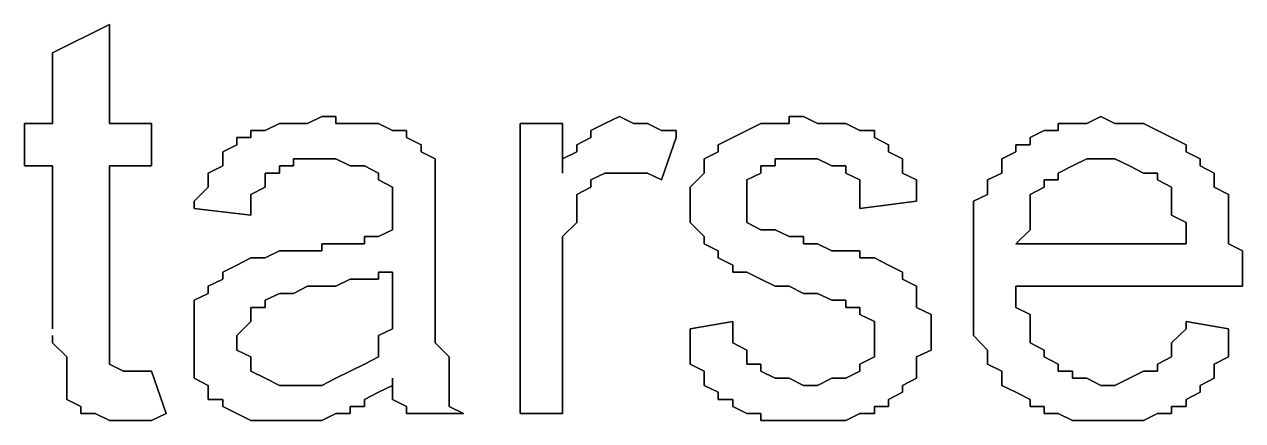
# Model space of a CAD drawing. Header units: metres. Extents: x 2.9 to 42.8, y 1.7 to 28.7.
# Drawn here: x 39.1654 to 39.4688, y 22.733 to 22.8318 of the extents above; entities that cross this region are included whole.
import ezdxf

# ---------------------------------------------------------------- set-up
doc = ezdxf.new("R2010")
doc.units = ezdxf.units.M
doc.layers.add('GRIS', color=8, linetype='Continuous')

msp = doc.modelspace()

# ---------------------------------------------------------------- linework, layer by layer
at = {"layer": 'GRIS', "lineweight": -3}
for points in [[(39.1866, 22.8318), (39.1724, 22.8247), (39.1866, 22.8318)], [(39.1866, 22.8071), (39.1866, 22.8318), (39.1866, 22.8071)], [(39.1724, 22.8247), (39.1724, 22.8071), (39.1724, 22.8247)], [(39.1724, 22.8071), (39.1654, 22.8071), (39.1724, 22.8071)], [(39.1654, 22.8071), (39.1654, 22.7965), (39.1654, 22.8071)], [(39.1971, 22.8071), (39.1866, 22.8071), (39.1971, 22.8071)], [(39.1971, 22.7965), (39.1971, 22.8071), (39.1971, 22.7965)], [(39.2289, 22.8071), (39.2254, 22.8053), (39.2289, 22.8071)], [(39.2324, 22.8071), (39.2289, 22.8071), (39.2324, 22.8071)], [(39.2359, 22.8071), (39.2324, 22.8071), (39.2359, 22.8071)], [(39.2395, 22.8088), (39.2359, 22.8071), (39.2395, 22.8088)], [(39.243, 22.8088), (39.2395, 22.8088), (39.243, 22.8088)], [(39.243, 22.8071), (39.243, 22.8088), (39.243, 22.8071)], [(39.2465, 22.8071), (39.243, 22.8071), (39.2465, 22.8071)], [(39.2501, 22.8071), (39.2465, 22.8071), (39.2501, 22.8071)], [(39.2536, 22.8071), (39.2501, 22.8071), (39.2536, 22.8071)], [(39.2571, 22.8053), (39.2536, 22.8071), (39.2571, 22.8053)], [(39.2994, 22.8071), (39.2889, 22.8071), (39.2994, 22.8071)], [(39.2889, 22.8071), (39.2889, 22.7348), (39.2889, 22.8071)], [(39.2994, 22.7947), (39.2994, 22.8071), (39.2994, 22.7947)], [(39.31, 22.8071), (39.3065, 22.8053), (39.31, 22.8071)], [(39.3136, 22.8088), (39.31, 22.8071), (39.3136, 22.8088)], [(39.3171, 22.8071), (39.3136, 22.8088), (39.3171, 22.8071)], [(39.3206, 22.8071), (39.3171, 22.8071), (39.3206, 22.8071)], [(39.3241, 22.8053), (39.3206, 22.8071), (39.3241, 22.8053)], [(39.3488, 22.8071), (39.3453, 22.8053), (39.3488, 22.8071)], [(39.3524, 22.8071), (39.3488, 22.8071), (39.3524, 22.8071)], [(39.3559, 22.8071), (39.3524, 22.8071), (39.3559, 22.8071)], [(39.3594, 22.8088), (39.3559, 22.8088), (39.3594, 22.8088)], [(39.3559, 22.8088), (39.3559, 22.8071), (39.3559, 22.8088)], [(39.3629, 22.8071), (39.3594, 22.8088), (39.3629, 22.8071)], [(39.3665, 22.8071), (39.3629, 22.8071), (39.3665, 22.8071)], [(39.37, 22.8071), (39.3665, 22.8071), (39.37, 22.8071)], [(39.3735, 22.8053), (39.37, 22.8071), (39.3735, 22.8053)], [(39.4264, 22.8071), (39.4229, 22.8071), (39.4264, 22.8071)], [(39.4229, 22.8071), (39.4229, 22.8053), (39.4229, 22.8071)], [(39.43, 22.8071), (39.4264, 22.8071), (39.43, 22.8071)], [(39.4335, 22.8088), (39.43, 22.8071), (39.4335, 22.8088)], [(39.437, 22.8071), (39.4335, 22.8088), (39.437, 22.8071)], [(39.4406, 22.8071), (39.437, 22.8071), (39.4406, 22.8071)], [(39.4441, 22.8071), (39.4406, 22.8071), (39.4441, 22.8071)], [(39.4476, 22.8053), (39.4441, 22.8071), (39.4476, 22.8053)], [(39.2218, 22.8036), (39.2183, 22.8036), (39.2218, 22.8036)], [(39.2183, 22.8036), (39.2183, 22.8018), (39.2183, 22.8036)], [(39.2254, 22.8053), (39.2218, 22.8053), (39.2254, 22.8053)], [(39.2218, 22.8053), (39.2218, 22.8036), (39.2218, 22.8053)], [(39.2606, 22.8053), (39.2571, 22.8053), (39.2606, 22.8053)], [(39.2606, 22.8036), (39.2606, 22.8053), (39.2606, 22.8036)], [(39.2642, 22.8018), (39.2606, 22.8036), (39.2642, 22.8018)], [(39.3065, 22.8036), (39.303, 22.8018), (39.3065, 22.8036)], [(39.3065, 22.8053), (39.3065, 22.8036), (39.3065, 22.8053)], [(39.3277, 22.8053), (39.3241, 22.8053), (39.3277, 22.8053)], [(39.3241, 22.793), (39.3277, 22.8036), (39.3241, 22.793)], [(39.3277, 22.8036), (39.3277, 22.8053), (39.3277, 22.8036)], [(39.3418, 22.8036), (39.3382, 22.8018), (39.3418, 22.8036)], [(39.3453, 22.8053), (39.3418, 22.8036), (39.3453, 22.8053)], [(39.3771, 22.8053), (39.3735, 22.8053), (39.3771, 22.8053)], [(39.3771, 22.8036), (39.3771, 22.8053), (39.3771, 22.8036)], [(39.3806, 22.8018), (39.3771, 22.8036), (39.3806, 22.8018)], [(39.4194, 22.8053), (39.4159, 22.8036), (39.4194, 22.8053)], [(39.4159, 22.8036), (39.4159, 22.8018), (39.4159, 22.8036)], [(39.4229, 22.8053), (39.4194, 22.8053), (39.4229, 22.8053)], [(39.4511, 22.8036), (39.4476, 22.8053), (39.4511, 22.8036)], [(39.4547, 22.8018), (39.4511, 22.8036), (39.4547, 22.8018)], [(39.2183, 22.8018), (39.2148, 22.8), (39.2183, 22.8018)], [(39.2642, 22.8), (39.2642, 22.8018), (39.2642, 22.8)], [(39.303, 22.8018), (39.303, 22.8), (39.303, 22.8018)], [(39.3382, 22.8018), (39.3382, 22.8), (39.3382, 22.8018)], [(39.3806, 22.8), (39.3806, 22.8018), (39.3806, 22.8)], [(39.4159, 22.8018), (39.4123, 22.8018), (39.4159, 22.8018)], [(39.4123, 22.8018), (39.4123, 22.8), (39.4123, 22.8018)], [(39.4547, 22.8), (39.4547, 22.8018), (39.4547, 22.8)], [(39.2148, 22.8), (39.2148, 22.7983), (39.2148, 22.8)], [(39.2148, 22.7983), (39.2148, 22.7965), (39.2148, 22.7983)], [(39.2324, 22.7965), (39.2324, 22.7983), (39.2324, 22.7965)], [(39.2324, 22.7983), (39.2359, 22.7983), (39.2324, 22.7983)], [(39.2359, 22.7983), (39.2395, 22.7983), (39.2359, 22.7983)], [(39.2395, 22.7983), (39.243, 22.7983), (39.2395, 22.7983)], [(39.243, 22.7983), (39.2465, 22.7965), (39.243, 22.7983)], [(39.2677, 22.7983), (39.2642, 22.8), (39.2677, 22.7983)], [(39.2677, 22.7965), (39.2677, 22.7983), (39.2677, 22.7965)], [(39.303, 22.8), (39.2994, 22.7983), (39.303, 22.8)], [(39.2994, 22.7983), (39.2994, 22.7947), (39.2994, 22.7983)], [(39.3382, 22.8), (39.3347, 22.7983), (39.3382, 22.8)], [(39.3347, 22.7983), (39.3347, 22.7965), (39.3347, 22.7983)], [(39.3524, 22.7965), (39.3524, 22.7983), (39.3524, 22.7965)], [(39.3524, 22.7983), (39.3559, 22.7983), (39.3524, 22.7983)], [(39.3559, 22.7983), (39.3594, 22.7983), (39.3559, 22.7983)], [(39.3594, 22.7983), (39.3629, 22.7983), (39.3594, 22.7983)], [(39.3629, 22.7983), (39.3665, 22.7965), (39.3629, 22.7983)], [(39.3841, 22.7983), (39.3806, 22.8), (39.3841, 22.7983)], [(39.3841, 22.7965), (39.3841, 22.7983), (39.3841, 22.7965)], [(39.4123, 22.8), (39.4088, 22.7983), (39.4123, 22.8)], [(39.4088, 22.7983), (39.4088, 22.7965), (39.4088, 22.7983)], [(39.4264, 22.7965), (39.43, 22.7983), (39.4264, 22.7965)], [(39.43, 22.7983), (39.4335, 22.7983), (39.43, 22.7983)], [(39.4335, 22.7983), (39.437, 22.7983), (39.4335, 22.7983)], [(39.437, 22.7983), (39.4406, 22.7965), (39.437, 22.7983)], [(39.4582, 22.7983), (39.4547, 22.8), (39.4582, 22.7983)], [(39.4582, 22.7965), (39.4582, 22.7983), (39.4582, 22.7965)], [(39.1654, 22.7965), (39.1724, 22.7965), (39.1654, 22.7965)], [(39.1724, 22.7965), (39.1724, 22.7559), (39.1724, 22.7965)], [(39.1866, 22.7542), (39.1866, 22.7965), (39.1866, 22.7542)], [(39.1866, 22.7965), (39.1971, 22.7965), (39.1866, 22.7965)], [(39.2148, 22.7965), (39.2112, 22.7947), (39.2148, 22.7965)], [(39.2112, 22.7947), (39.2112, 22.793), (39.2112, 22.7947)], [(39.2254, 22.793), (39.2254, 22.7947), (39.2254, 22.793)], [(39.2254, 22.7947), (39.2289, 22.7947), (39.2254, 22.7947)], [(39.2289, 22.7947), (39.2289, 22.7965), (39.2289, 22.7947)], [(39.2289, 22.7965), (39.2324, 22.7965), (39.2289, 22.7965)], [(39.2465, 22.7965), (39.2501, 22.7965), (39.2465, 22.7965)], [(39.2501, 22.7965), (39.2536, 22.7947), (39.2501, 22.7965)], [(39.2536, 22.7947), (39.2536, 22.793), (39.2536, 22.7947)], [(39.2677, 22.7947), (39.2677, 22.7965), (39.2677, 22.7947)], [(39.2677, 22.7912), (39.2677, 22.7947), (39.2677, 22.7912)], [(39.3065, 22.793), (39.31, 22.7947), (39.3065, 22.793)], [(39.31, 22.7947), (39.3136, 22.7947), (39.31, 22.7947)], [(39.3136, 22.7947), (39.3171, 22.7947), (39.3136, 22.7947)], [(39.3171, 22.7947), (39.3206, 22.7947), (39.3171, 22.7947)], [(39.3206, 22.7947), (39.3241, 22.793), (39.3206, 22.7947)], [(39.3347, 22.7947), (39.3312, 22.7912), (39.3347, 22.7947)], [(39.3347, 22.7965), (39.3347, 22.7947), (39.3347, 22.7965)], [(39.3453, 22.793), (39.3488, 22.7947), (39.3453, 22.793)], [(39.3488, 22.7947), (39.3488, 22.7965), (39.3488, 22.7947)], [(39.3488, 22.7965), (39.3524, 22.7965), (39.3488, 22.7965)], [(39.3665, 22.7965), (39.37, 22.7965), (39.3665, 22.7965)], [(39.37, 22.7965), (39.37, 22.7947), (39.37, 22.7965)], [(39.37, 22.7947), (39.3735, 22.793), (39.37, 22.7947)], [(39.3841, 22.7947), (39.3841, 22.7965), (39.3841, 22.7947)], [(39.3876, 22.793), (39.3841, 22.7947), (39.3876, 22.793)], [(39.4088, 22.7947), (39.4053, 22.793), (39.4088, 22.7947)], [(39.4088, 22.7965), (39.4088, 22.7947), (39.4088, 22.7965)], [(39.4229, 22.7947), (39.4264, 22.7965), (39.4229, 22.7947)], [(39.4229, 22.793), (39.4229, 22.7947), (39.4229, 22.793)], [(39.4406, 22.7965), (39.4441, 22.7947), (39.4406, 22.7965)], [(39.4441, 22.7947), (39.4476, 22.7947), (39.4441, 22.7947)], [(39.4476, 22.7947), (39.4476, 22.793), (39.4476, 22.7947)], [(39.4617, 22.7947), (39.4582, 22.7965), (39.4617, 22.7947)], [(39.4617, 22.793), (39.4617, 22.7947), (39.4617, 22.793)], [(39.2112, 22.793), (39.2112, 22.7912), (39.2112, 22.793)], [(39.2254, 22.7912), (39.2254, 22.793), (39.2254, 22.7912)], [(39.2536, 22.793), (39.2571, 22.7912), (39.2536, 22.793)], [(39.3065, 22.7912), (39.3065, 22.793), (39.3065, 22.7912)], [(39.3453, 22.7912), (39.3453, 22.793), (39.3453, 22.7912)], [(39.3735, 22.793), (39.3735, 22.7912), (39.3735, 22.793)], [(39.3876, 22.7912), (39.3876, 22.793), (39.3876, 22.7912)], [(39.4053, 22.793), (39.4053, 22.7912), (39.4053, 22.793)], [(39.4194, 22.7912), (39.4194, 22.793), (39.4194, 22.7912)], [(39.4194, 22.793), (39.4229, 22.793), (39.4194, 22.793)], [(39.4476, 22.793), (39.4511, 22.7912), (39.4476, 22.793)], [(39.4617, 22.7912), (39.4617, 22.793), (39.4617, 22.7912)], [(39.2112, 22.7912), (39.2077, 22.7877), (39.2112, 22.7912)], [(39.2218, 22.7894), (39.2254, 22.7912), (39.2218, 22.7894)], [(39.2218, 22.7877), (39.2218, 22.7894), (39.2218, 22.7877)], [(39.2571, 22.7912), (39.2571, 22.7877), (39.2571, 22.7912)], [(39.2677, 22.7877), (39.2677, 22.7912), (39.2677, 22.7877)], [(39.303, 22.7894), (39.3065, 22.7912), (39.303, 22.7894)], [(39.303, 22.7877), (39.303, 22.7894), (39.303, 22.7877)], [(39.3312, 22.7912), (39.3312, 22.7894), (39.3312, 22.7912)], [(39.3312, 22.7894), (39.3312, 22.7877), (39.3312, 22.7894)], [(39.3453, 22.7894), (39.3453, 22.7912), (39.3453, 22.7894)], [(39.3453, 22.7859), (39.3453, 22.7894), (39.3453, 22.7859)], [(39.3735, 22.7912), (39.3735, 22.7877), (39.3735, 22.7912)], [(39.3876, 22.7877), (39.3876, 22.7912), (39.3876, 22.7877)], [(39.4053, 22.7894), (39.4018, 22.7877), (39.4053, 22.7894)], [(39.4053, 22.7912), (39.4053, 22.7894), (39.4053, 22.7912)], [(39.4159, 22.7894), (39.4194, 22.7912), (39.4159, 22.7894)], [(39.4159, 22.7877), (39.4159, 22.7894), (39.4159, 22.7877)], [(39.4511, 22.7912), (39.4511, 22.7894), (39.4511, 22.7912)], [(39.4511, 22.7894), (39.4511, 22.7877), (39.4511, 22.7894)], [(39.4653, 22.7894), (39.4617, 22.7912), (39.4653, 22.7894)], [(39.4653, 22.7877), (39.4653, 22.7894), (39.4653, 22.7877)], [(39.2077, 22.7877), (39.2077, 22.7859), (39.2077, 22.7877)], [(39.2077, 22.7859), (39.2218, 22.7842), (39.2077, 22.7859)], [(39.2218, 22.7842), (39.2218, 22.7877), (39.2218, 22.7842)], [(39.2571, 22.7877), (39.2571, 22.7859), (39.2571, 22.7877)], [(39.2571, 22.7859), (39.2571, 22.7824), (39.2571, 22.7859)], [(39.2677, 22.7859), (39.2677, 22.7877), (39.2677, 22.7859)], [(39.2677, 22.7824), (39.2677, 22.7859), (39.2677, 22.7824)], [(39.303, 22.7859), (39.303, 22.7877), (39.303, 22.7859)], [(39.303, 22.7842), (39.303, 22.7859), (39.303, 22.7842)], [(39.3312, 22.7877), (39.3312, 22.7859), (39.3312, 22.7877)], [(39.3312, 22.7859), (39.3312, 22.7842), (39.3312, 22.7859)], [(39.3453, 22.7842), (39.3453, 22.7859), (39.3453, 22.7842)], [(39.3735, 22.7877), (39.3735, 22.7859), (39.3735, 22.7877)], [(39.3735, 22.7859), (39.3876, 22.7877), (39.3735, 22.7859)], [(39.4018, 22.7877), (39.4018, 22.7842), (39.4018, 22.7877)], [(39.4159, 22.7842), (39.4159, 22.7877), (39.4159, 22.7842)], [(39.4511, 22.7877), (39.4511, 22.7842), (39.4511, 22.7877)], [(39.4653, 22.7842), (39.4653, 22.7877), (39.4653, 22.7842)], [(39.2571, 22.7824), (39.2571, 22.7806), (39.2571, 22.7824)], [(39.2677, 22.7806), (39.2677, 22.7824), (39.2677, 22.7806)], [(39.2994, 22.7789), (39.303, 22.7824), (39.2994, 22.7789)], [(39.303, 22.7824), (39.303, 22.7842), (39.303, 22.7824)], [(39.3312, 22.7842), (39.3312, 22.7824), (39.3312, 22.7842)], [(39.3312, 22.7824), (39.3347, 22.7789), (39.3312, 22.7824)], [(39.3453, 22.7824), (39.3453, 22.7842), (39.3453, 22.7824)], [(39.3488, 22.7806), (39.3453, 22.7824), (39.3488, 22.7806)], [(39.4018, 22.7842), (39.4018, 22.7824), (39.4018, 22.7842)], [(39.4018, 22.7824), (39.4018, 22.7806), (39.4018, 22.7824)], [(39.4159, 22.7824), (39.4159, 22.7842), (39.4159, 22.7824)], [(39.4159, 22.7806), (39.4159, 22.7824), (39.4159, 22.7806)], [(39.4511, 22.7842), (39.4547, 22.7824), (39.4511, 22.7842)], [(39.4547, 22.7824), (39.4547, 22.7806), (39.4547, 22.7824)], [(39.4653, 22.7824), (39.4653, 22.7842), (39.4653, 22.7824)], [(39.4653, 22.7806), (39.4653, 22.7824), (39.4653, 22.7806)], [(39.2571, 22.7806), (39.2536, 22.7789), (39.2571, 22.7806)], [(39.2677, 22.7647), (39.2677, 22.7806), (39.2677, 22.7647)], [(39.3524, 22.7806), (39.3488, 22.7806), (39.3524, 22.7806)], [(39.3559, 22.7789), (39.3524, 22.7806), (39.3559, 22.7789)], [(39.4018, 22.7806), (39.4018, 22.7771), (39.4018, 22.7806)], [(39.4123, 22.7771), (39.4159, 22.7806), (39.4123, 22.7771)], [(39.4547, 22.7806), (39.4547, 22.7771), (39.4547, 22.7806)], [(39.4653, 22.7771), (39.4653, 22.7806), (39.4653, 22.7771)], [(39.243, 22.7771), (39.2395, 22.7771), (39.243, 22.7771)], [(39.2395, 22.7771), (39.2395, 22.7753), (39.2395, 22.7771)], [(39.2465, 22.7771), (39.243, 22.7771), (39.2465, 22.7771)], [(39.2501, 22.7771), (39.2465, 22.7771), (39.2501, 22.7771)], [(39.2536, 22.7789), (39.2501, 22.7789), (39.2536, 22.7789)], [(39.2501, 22.7789), (39.2501, 22.7771), (39.2501, 22.7789)], [(39.2994, 22.7771), (39.2994, 22.7789), (39.2994, 22.7771)], [(39.2994, 22.7753), (39.2994, 22.7771), (39.2994, 22.7753)], [(39.3347, 22.7789), (39.3347, 22.7771), (39.3347, 22.7789)], [(39.3347, 22.7771), (39.3382, 22.7753), (39.3347, 22.7771)], [(39.3594, 22.7789), (39.3559, 22.7789), (39.3594, 22.7789)], [(39.3594, 22.7771), (39.3594, 22.7789), (39.3594, 22.7771)], [(39.3629, 22.7771), (39.3594, 22.7771), (39.3629, 22.7771)], [(39.3665, 22.7753), (39.3629, 22.7771), (39.3665, 22.7753)], [(39.4018, 22.7771), (39.4018, 22.7753), (39.4018, 22.7771)], [(39.4547, 22.7771), (39.4123, 22.7771), (39.4547, 22.7771)], [(39.4688, 22.7753), (39.4653, 22.7771), (39.4688, 22.7753)], [(39.2218, 22.7736), (39.2183, 22.7718), (39.2218, 22.7736)], [(39.2254, 22.7736), (39.2218, 22.7736), (39.2254, 22.7736)], [(39.2289, 22.7753), (39.2254, 22.7736), (39.2289, 22.7753)], [(39.2324, 22.7753), (39.2289, 22.7753), (39.2324, 22.7753)], [(39.2359, 22.7753), (39.2324, 22.7753), (39.2359, 22.7753)], [(39.2395, 22.7753), (39.2359, 22.7753), (39.2395, 22.7753)], [(39.2994, 22.7718), (39.2994, 22.7753), (39.2994, 22.7718)], [(39.3382, 22.7753), (39.3382, 22.7736), (39.3382, 22.7753)], [(39.3382, 22.7736), (39.3418, 22.7718), (39.3382, 22.7736)], [(39.37, 22.7753), (39.3665, 22.7753), (39.37, 22.7753)], [(39.3735, 22.7753), (39.37, 22.7753), (39.3735, 22.7753)], [(39.3735, 22.7736), (39.3735, 22.7753), (39.3735, 22.7736)], [(39.3771, 22.7736), (39.3735, 22.7736), (39.3771, 22.7736)], [(39.3806, 22.7718), (39.3771, 22.7736), (39.3806, 22.7718)], [(39.4018, 22.7753), (39.4018, 22.7718), (39.4018, 22.7753)], [(39.4688, 22.7718), (39.4688, 22.7753), (39.4688, 22.7718)], [(39.2183, 22.7718), (39.2148, 22.77), (39.2183, 22.7718)], [(39.2994, 22.7348), (39.2994, 22.7718), (39.2994, 22.7348)], [(39.3418, 22.7718), (39.3418, 22.77), (39.3418, 22.7718)], [(39.3841, 22.77), (39.3806, 22.7718), (39.3841, 22.77)], [(39.4018, 22.7718), (39.4018, 22.77), (39.4018, 22.7718)], [(39.4688, 22.77), (39.4688, 22.7718), (39.4688, 22.77)], [(39.2148, 22.7683), (39.2112, 22.7665), (39.2148, 22.7683)], [(39.2148, 22.77), (39.2148, 22.7683), (39.2148, 22.77)], [(39.243, 22.7665), (39.2465, 22.7683), (39.243, 22.7665)], [(39.2465, 22.7683), (39.2501, 22.7683), (39.2465, 22.7683)], [(39.2501, 22.7683), (39.2536, 22.7683), (39.2501, 22.7683)], [(39.2536, 22.7683), (39.2536, 22.77), (39.2536, 22.7683)], [(39.2536, 22.77), (39.2571, 22.77), (39.2536, 22.77)], [(39.2571, 22.77), (39.2571, 22.7665), (39.2571, 22.77)], [(39.3418, 22.77), (39.3453, 22.77), (39.3418, 22.77)], [(39.3453, 22.77), (39.3488, 22.7683), (39.3453, 22.77)], [(39.3488, 22.7683), (39.3524, 22.7665), (39.3488, 22.7683)], [(39.3841, 22.7683), (39.3841, 22.77), (39.3841, 22.7683)], [(39.3876, 22.7665), (39.3841, 22.7683), (39.3876, 22.7665)], [(39.4018, 22.77), (39.4018, 22.7683), (39.4018, 22.77)], [(39.4018, 22.7683), (39.4018, 22.7647), (39.4018, 22.7683)], [(39.4688, 22.7683), (39.4688, 22.77), (39.4688, 22.7683)], [(39.4688, 22.7665), (39.4688, 22.7683), (39.4688, 22.7665)], [(39.2112, 22.7647), (39.2077, 22.763), (39.2112, 22.7647)], [(39.2112, 22.7665), (39.2112, 22.7647), (39.2112, 22.7665)], [(39.2254, 22.763), (39.2289, 22.7647), (39.2254, 22.763)], [(39.2289, 22.7647), (39.2324, 22.7647), (39.2289, 22.7647)], [(39.2324, 22.7647), (39.2359, 22.7665), (39.2324, 22.7647)], [(39.2359, 22.7665), (39.2395, 22.7665), (39.2359, 22.7665)], [(39.2395, 22.7665), (39.243, 22.7665), (39.2395, 22.7665)], [(39.2571, 22.7665), (39.2571, 22.7647), (39.2571, 22.7665)], [(39.2571, 22.7647), (39.2571, 22.763), (39.2571, 22.7647)], [(39.2677, 22.7612), (39.2677, 22.7647), (39.2677, 22.7612)], [(39.3524, 22.7665), (39.3559, 22.7665), (39.3524, 22.7665)], [(39.3559, 22.7665), (39.3594, 22.7647), (39.3559, 22.7665)], [(39.3594, 22.7647), (39.3629, 22.7647), (39.3594, 22.7647)], [(39.3629, 22.7647), (39.3665, 22.763), (39.3629, 22.7647)], [(39.3876, 22.763), (39.3876, 22.7665), (39.3876, 22.763)], [(39.4018, 22.7647), (39.4018, 22.763), (39.4018, 22.7647)], [(39.4123, 22.7647), (39.4123, 22.7665), (39.4123, 22.7647)], [(39.4123, 22.7665), (39.4688, 22.7665), (39.4123, 22.7665)], [(39.4123, 22.7612), (39.4123, 22.7647), (39.4123, 22.7612)], [(39.2077, 22.763), (39.2077, 22.7595), (39.2077, 22.763)], [(39.2218, 22.7595), (39.2218, 22.7612), (39.2218, 22.7595)], [(39.2218, 22.7612), (39.2254, 22.7612), (39.2218, 22.7612)], [(39.2254, 22.7612), (39.2254, 22.763), (39.2254, 22.7612)], [(39.2571, 22.763), (39.2571, 22.7595), (39.2571, 22.763)], [(39.2677, 22.7577), (39.2677, 22.7612), (39.2677, 22.7577)], [(39.3665, 22.763), (39.37, 22.763), (39.3665, 22.763)], [(39.37, 22.763), (39.37, 22.7612), (39.37, 22.763)], [(39.37, 22.7612), (39.3735, 22.7612), (39.37, 22.7612)], [(39.3735, 22.7612), (39.3735, 22.7595), (39.3735, 22.7612)], [(39.3876, 22.7612), (39.3876, 22.763), (39.3876, 22.7612)], [(39.3912, 22.7595), (39.3876, 22.7612), (39.3912, 22.7595)], [(39.4018, 22.763), (39.4018, 22.7595), (39.4018, 22.763)], [(39.4159, 22.7595), (39.4123, 22.7612), (39.4159, 22.7595)], [(39.2077, 22.7595), (39.2077, 22.7577), (39.2077, 22.7595)], [(39.2218, 22.7577), (39.2218, 22.7595), (39.2218, 22.7577)], [(39.2571, 22.7595), (39.2571, 22.7577), (39.2571, 22.7595)], [(39.3735, 22.7595), (39.3771, 22.7577), (39.3735, 22.7595)], [(39.3912, 22.7577), (39.3912, 22.7595), (39.3912, 22.7577)], [(39.4018, 22.7595), (39.4018, 22.7577), (39.4018, 22.7595)], [(39.4159, 22.7577), (39.4159, 22.7595), (39.4159, 22.7577)], [(39.2077, 22.7577), (39.2077, 22.7559), (39.2077, 22.7577)], [(39.2077, 22.7559), (39.2077, 22.7524), (39.2077, 22.7559)], [(39.2183, 22.7542), (39.2218, 22.7577), (39.2183, 22.7542)], [(39.2571, 22.7559), (39.2536, 22.7542), (39.2571, 22.7559)], [(39.2571, 22.7577), (39.2571, 22.7559), (39.2571, 22.7577)], [(39.2677, 22.7542), (39.2677, 22.7577), (39.2677, 22.7542)], [(39.3418, 22.7577), (39.3312, 22.7559), (39.3418, 22.7577)], [(39.3312, 22.7559), (39.3312, 22.7542), (39.3312, 22.7559)], [(39.3418, 22.7542), (39.3418, 22.7577), (39.3418, 22.7542)], [(39.3771, 22.7577), (39.3771, 22.7559), (39.3771, 22.7577)], [(39.3771, 22.7559), (39.3771, 22.7542), (39.3771, 22.7559)], [(39.3912, 22.7559), (39.3912, 22.7577), (39.3912, 22.7559)], [(39.3912, 22.7524), (39.3912, 22.7559), (39.3912, 22.7524)], [(39.4018, 22.7577), (39.4018, 22.7559), (39.4018, 22.7577)], [(39.4018, 22.7559), (39.4018, 22.7542), (39.4018, 22.7559)], [(39.4159, 22.7542), (39.4159, 22.7577), (39.4159, 22.7542)], [(39.4547, 22.7559), (39.4511, 22.7524), (39.4547, 22.7559)], [(39.4547, 22.7577), (39.4547, 22.7559), (39.4547, 22.7577)], [(39.4653, 22.7559), (39.4547, 22.7577), (39.4653, 22.7559)], [(39.4653, 22.7524), (39.4653, 22.7559), (39.4653, 22.7524)], [(39.1724, 22.7542), (39.1724, 22.7524), (39.1724, 22.7542)], [(39.1724, 22.7524), (39.176, 22.7489), (39.1724, 22.7524)], [(39.1866, 22.7506), (39.1866, 22.7542), (39.1866, 22.7506)], [(39.2077, 22.7524), (39.2077, 22.7506), (39.2077, 22.7524)], [(39.2183, 22.7506), (39.2183, 22.7542), (39.2183, 22.7506)], [(39.2536, 22.7542), (39.2536, 22.7524), (39.2536, 22.7542)], [(39.2536, 22.7524), (39.2536, 22.7489), (39.2536, 22.7524)], [(39.2677, 22.7524), (39.2677, 22.7542), (39.2677, 22.7524)], [(39.2712, 22.7489), (39.2677, 22.7524), (39.2712, 22.7489)], [(39.3312, 22.7542), (39.3312, 22.7524), (39.3312, 22.7542)], [(39.3312, 22.7524), (39.3312, 22.7489), (39.3312, 22.7524)], [(39.3418, 22.7524), (39.3418, 22.7542), (39.3418, 22.7524)], [(39.3453, 22.7506), (39.3418, 22.7524), (39.3453, 22.7506)], [(39.3771, 22.7542), (39.3771, 22.7524), (39.3771, 22.7542)], [(39.3771, 22.7524), (39.3771, 22.7489), (39.3771, 22.7524)], [(39.3912, 22.7506), (39.3912, 22.7524), (39.3912, 22.7506)], [(39.4018, 22.7542), (39.4053, 22.7506), (39.4018, 22.7542)], [(39.4159, 22.7524), (39.4159, 22.7542), (39.4159, 22.7524)], [(39.4194, 22.7506), (39.4159, 22.7524), (39.4194, 22.7506)], [(39.4511, 22.7524), (39.4511, 22.7506), (39.4511, 22.7524)], [(39.4653, 22.7506), (39.4653, 22.7524), (39.4653, 22.7506)], [(39.1866, 22.7489), (39.1866, 22.7506), (39.1866, 22.7489)], [(39.2077, 22.7506), (39.2077, 22.7489), (39.2077, 22.7506)], [(39.2218, 22.7489), (39.2183, 22.7506), (39.2218, 22.7489)], [(39.3453, 22.7489), (39.3453, 22.7506), (39.3453, 22.7489)], [(39.3876, 22.7489), (39.3912, 22.7506), (39.3876, 22.7489)], [(39.4053, 22.7506), (39.4053, 22.7489), (39.4053, 22.7506)], [(39.4194, 22.7489), (39.4194, 22.7506), (39.4194, 22.7489)], [(39.4511, 22.7506), (39.4511, 22.7489), (39.4511, 22.7506)], [(39.4653, 22.7489), (39.4653, 22.7506), (39.4653, 22.7489)], [(39.176, 22.7489), (39.176, 22.7453), (39.176, 22.7489)], [(39.1866, 22.7471), (39.1866, 22.7489), (39.1866, 22.7471)], [(39.1901, 22.7453), (39.1866, 22.7471), (39.1901, 22.7453)], [(39.2077, 22.7489), (39.2077, 22.7453), (39.2077, 22.7489)], [(39.2218, 22.7471), (39.2218, 22.7489), (39.2218, 22.7471)], [(39.2218, 22.7453), (39.2218, 22.7471), (39.2218, 22.7453)], [(39.2501, 22.7471), (39.2465, 22.7453), (39.2501, 22.7471)], [(39.2536, 22.7489), (39.2501, 22.7471), (39.2536, 22.7489)], [(39.2712, 22.7471), (39.2712, 22.7489), (39.2712, 22.7471)], [(39.2712, 22.7453), (39.2712, 22.7471), (39.2712, 22.7453)], [(39.3312, 22.7489), (39.3312, 22.7471), (39.3312, 22.7489)], [(39.3312, 22.7471), (39.3347, 22.7453), (39.3312, 22.7471)], [(39.3453, 22.7471), (39.3453, 22.7489), (39.3453, 22.7471)], [(39.3488, 22.7471), (39.3453, 22.7471), (39.3488, 22.7471)], [(39.3488, 22.7453), (39.3488, 22.7471), (39.3488, 22.7453)], [(39.3771, 22.7489), (39.3735, 22.7471), (39.3771, 22.7489)], [(39.3735, 22.7471), (39.3735, 22.7453), (39.3735, 22.7471)], [(39.3876, 22.7453), (39.3876, 22.7489), (39.3876, 22.7453)], [(39.4053, 22.7489), (39.4053, 22.7471), (39.4053, 22.7489)], [(39.4053, 22.7471), (39.4088, 22.7453), (39.4053, 22.7471)], [(39.4229, 22.7471), (39.4194, 22.7489), (39.4229, 22.7471)], [(39.4229, 22.7453), (39.4229, 22.7471), (39.4229, 22.7453)], [(39.4511, 22.7489), (39.4476, 22.7471), (39.4511, 22.7489)], [(39.4476, 22.7471), (39.4476, 22.7453), (39.4476, 22.7471)], [(39.4617, 22.7471), (39.4653, 22.7489), (39.4617, 22.7471)], [(39.4617, 22.7453), (39.4617, 22.7471), (39.4617, 22.7453)], [(39.176, 22.7453), (39.176, 22.7436), (39.176, 22.7453)], [(39.176, 22.7436), (39.176, 22.7418), (39.176, 22.7436)], [(39.1936, 22.7453), (39.1901, 22.7453), (39.1936, 22.7453)], [(39.1971, 22.7453), (39.1936, 22.7453), (39.1971, 22.7453)], [(39.2007, 22.7348), (39.1971, 22.7453), (39.2007, 22.7348)], [(39.2077, 22.7453), (39.2077, 22.7436), (39.2077, 22.7453)], [(39.2077, 22.7436), (39.2112, 22.7418), (39.2077, 22.7436)], [(39.2254, 22.7436), (39.2218, 22.7453), (39.2254, 22.7436)], [(39.2289, 22.7418), (39.2254, 22.7436), (39.2289, 22.7418)], [(39.243, 22.7436), (39.2395, 22.7418), (39.243, 22.7436)], [(39.2465, 22.7453), (39.243, 22.7436), (39.2465, 22.7453)], [(39.2571, 22.7436), (39.2571, 22.7401), (39.2571, 22.7436)], [(39.2571, 22.7418), (39.2571, 22.7436), (39.2571, 22.7418)], [(39.2712, 22.7436), (39.2712, 22.7453), (39.2712, 22.7436)], [(39.2712, 22.7401), (39.2712, 22.7436), (39.2712, 22.7401)], [(39.3347, 22.7453), (39.3347, 22.7436), (39.3347, 22.7453)], [(39.3347, 22.7436), (39.3347, 22.7418), (39.3347, 22.7436)], [(39.3524, 22.7436), (39.3488, 22.7453), (39.3524, 22.7436)], [(39.3559, 22.7436), (39.3524, 22.7436), (39.3559, 22.7436)], [(39.3594, 22.7418), (39.3559, 22.7436), (39.3594, 22.7418)], [(39.3665, 22.7436), (39.3629, 22.7418), (39.3665, 22.7436)], [(39.37, 22.7436), (39.3665, 22.7436), (39.37, 22.7436)], [(39.3735, 22.7453), (39.37, 22.7436), (39.3735, 22.7453)], [(39.3841, 22.7418), (39.3876, 22.7436), (39.3841, 22.7418)], [(39.3876, 22.7436), (39.3876, 22.7453), (39.3876, 22.7436)], [(39.4088, 22.7453), (39.4088, 22.7436), (39.4088, 22.7453)], [(39.4088, 22.7436), (39.4088, 22.7418), (39.4088, 22.7436)], [(39.4264, 22.7453), (39.4229, 22.7453), (39.4264, 22.7453)], [(39.4264, 22.7436), (39.4264, 22.7453), (39.4264, 22.7436)], [(39.43, 22.7436), (39.4264, 22.7436), (39.43, 22.7436)], [(39.4335, 22.7418), (39.43, 22.7436), (39.4335, 22.7418)], [(39.4406, 22.7436), (39.437, 22.7418), (39.4406, 22.7436)], [(39.4441, 22.7453), (39.4406, 22.7436), (39.4441, 22.7453)], [(39.4476, 22.7453), (39.4441, 22.7453), (39.4476, 22.7453)], [(39.4582, 22.7418), (39.4617, 22.7436), (39.4582, 22.7418)], [(39.4617, 22.7436), (39.4617, 22.7453), (39.4617, 22.7436)], [(39.176, 22.7418), (39.176, 22.7401), (39.176, 22.7418)], [(39.176, 22.7401), (39.176, 22.7383), (39.176, 22.7401)], [(39.2112, 22.7418), (39.2112, 22.7401), (39.2112, 22.7418)], [(39.2112, 22.7401), (39.2112, 22.7383), (39.2112, 22.7401)], [(39.2324, 22.7418), (39.2289, 22.7418), (39.2324, 22.7418)], [(39.2359, 22.7418), (39.2324, 22.7418), (39.2359, 22.7418)], [(39.2395, 22.7418), (39.2359, 22.7418), (39.2395, 22.7418)], [(39.2501, 22.7383), (39.2536, 22.7401), (39.2501, 22.7383)], [(39.2536, 22.7401), (39.2571, 22.7418), (39.2536, 22.7401)], [(39.2571, 22.7401), (39.2571, 22.7383), (39.2571, 22.7401)], [(39.2712, 22.7383), (39.2712, 22.7401), (39.2712, 22.7383)], [(39.3347, 22.7418), (39.3382, 22.7401), (39.3347, 22.7418)], [(39.3382, 22.7401), (39.3382, 22.7383), (39.3382, 22.7401)], [(39.3629, 22.7418), (39.3594, 22.7418), (39.3629, 22.7418)], [(39.3806, 22.7383), (39.3841, 22.7401), (39.3806, 22.7383)], [(39.3841, 22.7401), (39.3841, 22.7418), (39.3841, 22.7401)], [(39.4088, 22.7418), (39.4123, 22.7401), (39.4088, 22.7418)], [(39.4123, 22.7401), (39.4159, 22.7383), (39.4123, 22.7401)], [(39.437, 22.7418), (39.4335, 22.7418), (39.437, 22.7418)], [(39.4547, 22.7383), (39.4582, 22.7401), (39.4547, 22.7383)], [(39.4582, 22.7401), (39.4582, 22.7418), (39.4582, 22.7401)], [(39.176, 22.7383), (39.1795, 22.7365), (39.176, 22.7383)], [(39.2112, 22.7383), (39.2148, 22.7383), (39.2112, 22.7383)], [(39.2148, 22.7383), (39.2148, 22.7365), (39.2148, 22.7383)], [(39.2501, 22.7365), (39.2501, 22.7383), (39.2501, 22.7365)], [(39.2571, 22.7383), (39.2606, 22.7365), (39.2571, 22.7383)], [(39.2712, 22.7365), (39.2712, 22.7383), (39.2712, 22.7365)], [(39.3382, 22.7383), (39.3418, 22.7383), (39.3382, 22.7383)], [(39.3418, 22.7383), (39.3418, 22.7365), (39.3418, 22.7383)], [(39.3806, 22.7365), (39.3806, 22.7383), (39.3806, 22.7365)], [(39.4159, 22.7383), (39.4159, 22.7365), (39.4159, 22.7383)], [(39.4547, 22.7365), (39.4547, 22.7383), (39.4547, 22.7365)], [(39.1795, 22.7365), (39.1795, 22.7348), (39.1795, 22.7365)], [(39.1795, 22.7348), (39.183, 22.7348), (39.1795, 22.7348)], [(39.183, 22.7348), (39.1866, 22.733), (39.183, 22.7348)], [(39.1971, 22.733), (39.2007, 22.7348), (39.1971, 22.733)], [(39.2148, 22.7365), (39.2183, 22.7348), (39.2148, 22.7365)], [(39.2183, 22.7348), (39.2218, 22.733), (39.2183, 22.7348)], [(39.2395, 22.733), (39.243, 22.7348), (39.2395, 22.733)], [(39.243, 22.7348), (39.2465, 22.7348), (39.243, 22.7348)], [(39.2465, 22.7348), (39.2465, 22.7365), (39.2465, 22.7348)], [(39.2465, 22.7365), (39.2501, 22.7365), (39.2465, 22.7365)], [(39.2606, 22.7365), (39.2606, 22.7348), (39.2606, 22.7365)], [(39.2606, 22.7348), (39.2748, 22.7348), (39.2606, 22.7348)], [(39.2748, 22.7348), (39.2712, 22.7365), (39.2748, 22.7348)], [(39.2889, 22.7348), (39.2994, 22.7348), (39.2889, 22.7348)], [(39.3418, 22.7365), (39.3453, 22.7348), (39.3418, 22.7365)], [(39.3453, 22.7348), (39.3488, 22.7348), (39.3453, 22.7348)], [(39.3488, 22.7348), (39.3488, 22.733), (39.3488, 22.7348)], [(39.37, 22.733), (39.3735, 22.7348), (39.37, 22.733)], [(39.3735, 22.7348), (39.3771, 22.7348), (39.3735, 22.7348)], [(39.3771, 22.7348), (39.3771, 22.7365), (39.3771, 22.7348)], [(39.3771, 22.7365), (39.3806, 22.7365), (39.3771, 22.7365)], [(39.4159, 22.7365), (39.4194, 22.7365), (39.4159, 22.7365)], [(39.4194, 22.7365), (39.4194, 22.7348), (39.4194, 22.7365)], [(39.4194, 22.7348), (39.4229, 22.7348), (39.4194, 22.7348)], [(39.4229, 22.7348), (39.4264, 22.733), (39.4229, 22.7348)], [(39.4441, 22.733), (39.4476, 22.7348), (39.4441, 22.733)], [(39.4476, 22.7348), (39.4511, 22.7348), (39.4476, 22.7348)], [(39.4511, 22.7348), (39.4511, 22.7365), (39.4511, 22.7348)], [(39.4511, 22.7365), (39.4547, 22.7365), (39.4511, 22.7365)], [(39.1866, 22.733), (39.1901, 22.733), (39.1866, 22.733)], [(39.1901, 22.733), (39.1936, 22.733), (39.1901, 22.733)], [(39.1936, 22.733), (39.1971, 22.733), (39.1936, 22.733)], [(39.2218, 22.733), (39.2254, 22.733), (39.2218, 22.733)], [(39.2254, 22.733), (39.2289, 22.733), (39.2254, 22.733)], [(39.2289, 22.733), (39.2324, 22.733), (39.2289, 22.733)], [(39.2324, 22.733), (39.2359, 22.733), (39.2324, 22.733)], [(39.2359, 22.733), (39.2395, 22.733), (39.2359, 22.733)], [(39.3488, 22.733), (39.3524, 22.733), (39.3488, 22.733)], [(39.3524, 22.733), (39.3559, 22.733), (39.3524, 22.733)], [(39.3559, 22.733), (39.3594, 22.733), (39.3559, 22.733)], [(39.3594, 22.733), (39.3629, 22.733), (39.3594, 22.733)], [(39.3629, 22.733), (39.3665, 22.733), (39.3629, 22.733)], [(39.3665, 22.733), (39.37, 22.733), (39.3665, 22.733)], [(39.4264, 22.733), (39.43, 22.733), (39.4264, 22.733)], [(39.43, 22.733), (39.4335, 22.733), (39.43, 22.733)], [(39.4335, 22.733), (39.437, 22.733), (39.4335, 22.733)], [(39.437, 22.733), (39.4406, 22.733), (39.437, 22.733)], [(39.4406, 22.733), (39.4441, 22.733), (39.4406, 22.733)]]:
    msp.add_lwpolyline(points, dxfattribs=at)

doc.saveas('drawing.dxf')
